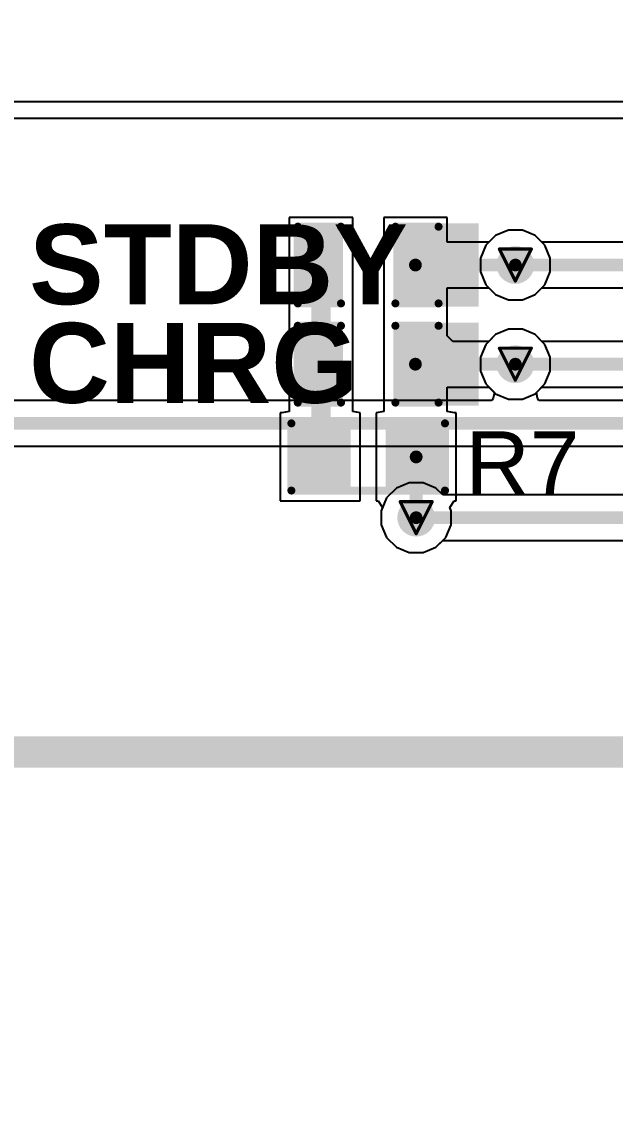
# Model space of a CAD drawing. Header units: inches. Extents: x -89 to 427, y -87 to 99.
# Drawn here: x -30.29 to -20.87, y -60.65 to -43.21 of the extents above; entities that cross this region are included whole.
import ezdxf

# ---------------------------------------------------------------- set-up
doc = ezdxf.new("R2010")
doc.units = ezdxf.units.IN
for name, color, linetype in [('Board_Outline', 56, 'Continuous'), ('Bottom Layer', 5, 'Continuous'), ('Drill Drawing', 1, 'Continuous'), ('Top Layer', 1, 'Continuous'), ('Top Overlay', 2, 'Continuous'), ('Top Paste', 8, 'Continuous'), ('Top Solder', 216, 'Continuous'), ('Via Holes', 16, 'Continuous')]:
    doc.layers.add(name, color=color, linetype=linetype)
doc.styles.add('Arial', font='', dxfattribs={"height": 0.2})
doc.styles.add('Arial_Bold', font='', dxfattribs={"height": 0.2})
doc.styles.get('Arial').set_extended_font_data('Arial')
doc.styles.get('Arial_Bold').set_extended_font_data('Arial', bold=True)

msp = doc.modelspace()

# ---------------------------------------------------------------- hatches: boundary and pattern name
at = {"layer": 'Bottom Layer'}
h = msp.add_hatch(color=5, dxfattribs=at)
edge = h.paths.add_edge_path()
edge.add_arc((-22.454, -47.066), 0.3, 0, 360)
h = msp.add_hatch(color=5, dxfattribs=at)
edge = h.paths.add_edge_path()
edge.add_arc((-22.454, -48.641), 0.3, 0, 360)
h = msp.add_hatch(color=5, dxfattribs=at)
edge = h.paths.add_edge_path()
edge.add_arc((-24.028, -51.079), 0.3, 0, 360)
at = {"layer": 'Top Layer'}
for points in [[(-25.79, -46.566), (-25.29, -46.566), (-25.29, -47.566), (-25.79, -47.566)], [(-24.29, -46.566), (-23.79, -46.566), (-23.79, -47.566), (-24.29, -47.566)], [(-25.79, -48.141), (-25.29, -48.141), (-25.29, -49.141), (-25.79, -49.141)], [(-24.29, -48.141), (-23.79, -48.141), (-23.79, -49.141), (-24.29, -49.141)], [(-25.933, -50.559), (-25.933, -49.67), (-25.171, -49.67), (-25.171, -50.559)], [(-24.409, -50.559), (-24.409, -49.67), (-23.647, -49.67), (-23.647, -50.559)]]:
    msp.add_hatch(color=1, dxfattribs=at).paths.add_polyline_path(points)
h = msp.add_hatch(color=1, dxfattribs=at)
edge = h.paths.add_edge_path()
edge.add_arc((-22.454, -47.066), 0.3, 0, 360)
h = msp.add_hatch(color=1, dxfattribs=at)
edge = h.paths.add_edge_path()
edge.add_arc((-22.454, -48.641), 0.3, 0, 360)
h = msp.add_hatch(color=1, dxfattribs=at)
edge = h.paths.add_edge_path()
edge.add_arc((-24.028, -51.079), 0.3, 0, 360)
at = {"layer": 'Top Overlay'}
for points in [[(-23.673, -47.727), (-23.038, -47.727), (-23.038, -46.406), (-23.673, -46.406)], [(-23.673, -49.301), (-23.038, -49.301), (-23.038, -47.981), (-23.673, -47.981)]]:
    msp.add_hatch(color=2, dxfattribs=at).paths.add_polyline_path(points)
at = {"layer": 'Top Paste'}
for points in [[(-25.79, -46.566), (-25.29, -46.566), (-25.29, -47.566), (-25.79, -47.566)], [(-24.29, -46.566), (-23.79, -46.566), (-23.79, -47.566), (-24.29, -47.566)], [(-25.79, -48.141), (-25.29, -48.141), (-25.29, -49.141), (-25.79, -49.141)], [(-24.29, -48.141), (-23.79, -48.141), (-23.79, -49.141), (-24.29, -49.141)], [(-25.933, -50.559), (-25.933, -49.67), (-25.171, -49.67), (-25.171, -50.559)], [(-24.409, -50.559), (-24.409, -49.67), (-23.647, -49.67), (-23.647, -50.559)]]:
    msp.add_hatch(color=8, dxfattribs=at).paths.add_polyline_path(points)
at = {"layer": 'Top Solder'}
for points in [[(-25.892, -46.465), (-25.189, -46.465), (-25.189, -47.668), (-25.892, -47.668)], [(-24.392, -46.465), (-23.689, -46.465), (-23.689, -47.668), (-24.392, -47.668)], [(-25.892, -48.039), (-25.189, -48.039), (-25.189, -49.243), (-25.892, -49.243)], [(-24.392, -48.039), (-23.689, -48.039), (-23.689, -49.243), (-24.392, -49.243)], [(-26.035, -50.66), (-26.035, -49.568), (-25.07, -49.568), (-25.07, -50.66)], [(-24.511, -50.66), (-24.511, -49.568), (-23.546, -49.568), (-23.546, -50.66)]]:
    msp.add_hatch(color=216, dxfattribs=at).paths.add_polyline_path(points)
at = {"layer": 'Via Holes'}
h = msp.add_hatch(color=7, dxfattribs=at)
edge = h.paths.add_edge_path()
edge.add_arc((-22.454, -47.066), 0.15, 0, 360)
h = msp.add_hatch(color=7, dxfattribs=at)
edge = h.paths.add_edge_path()
edge.add_arc((-22.454, -48.641), 0.15, 0, 360)
h = msp.add_hatch(color=7, dxfattribs=at)
edge = h.paths.add_edge_path()
edge.add_arc((-24.028, -51.079), 0.15, 0, 360)

# ---------------------------------------------------------------- linework, layer by layer
at = {"layer": 'Board_Outline'}
msp.add_lwpolyline([(87.312, 0, 0.254, 0.254, 1), (-87.312, 0, 0.254, 0.254, 1)], format="xyseb", close=True, dxfattribs=at)
at = {"layer": 'Bottom Layer'}
for p, q in [((-13.824, -44.475), (-40.711, -44.475)), ((-40.711, -44.734), (-13.824, -44.734)), ((-22.564, -46.512), (-22.767, -46.597)), ((-22.343, -46.512), (-22.564, -46.512)), ((-22.14, -46.597), (-22.343, -46.512)), ((-22.767, -46.597), (-22.923, -46.752)), ((-22.033, -46.704), (-22.14, -46.597)), ((-17.033, -46.704), (-22.033, -46.704)), ((-22.923, -46.752), (-23.008, -46.956)), ((-23.008, -46.956), (-23.008, -47.176)), ((-23.008, -47.176), (-22.923, -47.38)), ((-22.923, -47.38), (-22.767, -47.536)), ((-22.14, -47.536), (-22.033, -47.429)), ((-22.033, -47.429), (-16.982, -47.429)), ((-22.767, -47.536), (-22.564, -47.62)), ((-22.343, -47.62), (-22.14, -47.536)), ((-22.564, -47.62), (-22.343, -47.62)), ((-22.564, -48.087), (-22.767, -48.171)), ((-22.343, -48.087), (-22.564, -48.087)), ((-22.14, -48.171), (-22.343, -48.087)), ((-22.767, -48.171), (-22.923, -48.327)), ((-22.033, -48.278), (-22.14, -48.171)), ((-19.175, -48.278), (-22.033, -48.278)), ((-22.923, -48.327), (-23.008, -48.531)), ((-23.008, -48.531), (-23.008, -48.751)), ((-23.008, -48.751), (-22.923, -48.955)), ((-22.923, -48.955), (-22.787, -49.091)), ((-22.12, -49.091), (-22.033, -49.004)), ((-22.033, -49.004), (-19.025, -49.004)), ((-22.807, -49.183), (-22.826, -49.218)), ((-22.787, -49.091), (-22.807, -49.183)), ((-22.1, -49.183), (-22.12, -49.091)), ((-22.081, -49.218), (-22.1, -49.183)), ((-22.826, -49.218), (-39.423, -49.218)), ((-16.956, -49.218), (-22.081, -49.218)), ((-39.573, -49.943), (-16.956, -49.943)), ((-24.139, -50.525), (-24.342, -50.61)), ((-23.918, -50.525), (-24.139, -50.525)), ((-23.715, -50.61), (-23.918, -50.525)), ((-24.342, -50.61), (-24.498, -50.766)), ((-23.607, -50.717), (-23.715, -50.61)), ((-8.964, -50.717), (-23.607, -50.717)), ((-24.498, -50.766), (-24.582, -50.969)), ((-24.582, -50.969), (-24.582, -51.19)), ((-24.582, -51.19), (-24.498, -51.393)), ((-24.498, -51.393), (-24.342, -51.549)), ((-23.715, -51.549), (-23.607, -51.442)), ((-23.607, -51.442), (-8.814, -51.442)), ((-24.342, -51.549), (-24.139, -51.633)), ((-23.918, -51.633), (-23.715, -51.549)), ((-24.139, -51.633), (-23.918, -51.633))]:
    msp.add_line(p, q, dxfattribs=at)
for points in [[(-22.454, -47.066, 0.203, 0.203, 0), (-16.612, -47.066, 0.203, 0.203, 0)], [(-22.454, -48.641, 0.203, 0.203, 0), (-19.025, -48.641, 0.203, 0.203, 0)], [(-39.573, -49.581, 0.203, 0.203, 0), (-16.535, -49.581, 0.203, 0.203, 0)], [(-24.028, -51.079, 0.203, 0.203, 0), (-8.814, -51.079, 0.203, 0.203, 0)]]:
    msp.add_lwpolyline(points, format="xyseb", dxfattribs=at)
for points in [[(-22.504, -47.066, 0.102, 0.102, 1), (-22.403, -47.066, 0.102, 0.102, 1)], [(-22.504, -48.641, 0.102, 0.102, 1), (-22.403, -48.641, 0.102, 0.102, 1)], [(-24.079, -51.079, 0.102, 0.102, 1), (-23.978, -51.079, 0.102, 0.102, 1)]]:
    msp.add_lwpolyline(points, format="xyseb", close=True, dxfattribs=at)
at = {"layer": 'Drill Drawing'}
for points in [[(-22.708, -46.812, 0.0508, 0.0508, 0), (-22.2, -46.812, 0.0508, 0.0508, 0)], [(-22.708, -46.812, 0.0508, 0.0508, 0), (-22.454, -47.32, 0.0508, 0.0508, 0)], [(-22.454, -47.32, 0.0508, 0.0508, 0), (-22.2, -46.812, 0.0508, 0.0508, 0)], [(-22.708, -48.387, 0.0508, 0.0508, 0), (-22.2, -48.387, 0.0508, 0.0508, 0)], [(-22.708, -48.387, 0.0508, 0.0508, 0), (-22.454, -48.895, 0.0508, 0.0508, 0)], [(-22.454, -48.895, 0.0508, 0.0508, 0), (-22.2, -48.387, 0.0508, 0.0508, 0)], [(-24.282, -50.825, 0.0508, 0.0508, 0), (-23.774, -50.825, 0.0508, 0.0508, 0)], [(-24.282, -50.825, 0.0508, 0.0508, 0), (-24.028, -51.333, 0.0508, 0.0508, 0)], [(-24.028, -51.333, 0.0508, 0.0508, 0), (-23.774, -50.825, 0.0508, 0.0508, 0)]]:
    msp.add_lwpolyline(points, format="xyseb", dxfattribs=at)
for points in [[(-22.72, -46.812, 0.0254, 0.0254, 1), (-22.695, -46.812, 0.0254, 0.0254, 1)], [(-22.72, -46.812, 0.0254, 0.0254, 1), (-22.695, -46.812, 0.0254, 0.0254, 1)], [(-22.212, -46.812, 0.0254, 0.0254, 1), (-22.187, -46.812, 0.0254, 0.0254, 1)], [(-22.212, -46.812, 0.0254, 0.0254, 1), (-22.187, -46.812, 0.0254, 0.0254, 1)], [(-22.466, -47.32, 0.0254, 0.0254, 1), (-22.441, -47.32, 0.0254, 0.0254, 1)], [(-22.466, -47.32, 0.0254, 0.0254, 1), (-22.441, -47.32, 0.0254, 0.0254, 1)], [(-22.72, -48.387, 0.0254, 0.0254, 1), (-22.695, -48.387, 0.0254, 0.0254, 1)], [(-22.72, -48.387, 0.0254, 0.0254, 1), (-22.695, -48.387, 0.0254, 0.0254, 1)], [(-22.212, -48.387, 0.0254, 0.0254, 1), (-22.187, -48.387, 0.0254, 0.0254, 1)], [(-22.212, -48.387, 0.0254, 0.0254, 1), (-22.187, -48.387, 0.0254, 0.0254, 1)], [(-22.466, -48.895, 0.0254, 0.0254, 1), (-22.441, -48.895, 0.0254, 0.0254, 1)], [(-22.466, -48.895, 0.0254, 0.0254, 1), (-22.441, -48.895, 0.0254, 0.0254, 1)], [(-24.295, -50.825, 0.0254, 0.0254, 1), (-24.27, -50.825, 0.0254, 0.0254, 1)], [(-24.295, -50.825, 0.0254, 0.0254, 1), (-24.27, -50.825, 0.0254, 0.0254, 1)], [(-23.787, -50.825, 0.0254, 0.0254, 1), (-23.762, -50.825, 0.0254, 0.0254, 1)], [(-23.787, -50.825, 0.0254, 0.0254, 1), (-23.762, -50.825, 0.0254, 0.0254, 1)], [(-24.041, -51.333, 0.0254, 0.0254, 1), (-24.016, -51.333, 0.0254, 0.0254, 1)], [(-24.041, -51.333, 0.0254, 0.0254, 1), (-24.016, -51.333, 0.0254, 0.0254, 1)]]:
    msp.add_lwpolyline(points, format="xyseb", close=True, dxfattribs=at)
at = {"layer": 'Top Layer'}
for p, q in [((-25.036, -46.312), (-26.044, -46.312)), ((-26.044, -46.312), (-26.044, -47.82)), ((-25.036, -47.82), (-25.036, -46.312)), ((-23.536, -46.312), (-24.544, -46.312)), ((-24.544, -46.312), (-24.544, -47.76)), ((-23.536, -46.704), (-23.536, -46.312)), ((-22.564, -46.512), (-22.767, -46.597)), ((-22.343, -46.512), (-22.564, -46.512)), ((-22.14, -46.597), (-22.343, -46.512)), ((-22.875, -46.704), (-23.536, -46.704)), ((-22.767, -46.597), (-22.875, -46.704)), ((-21.984, -46.752), (-22.14, -46.597)), ((-21.9, -46.956), (-21.984, -46.752)), ((-21.9, -47.176), (-21.9, -46.956)), ((-21.984, -47.38), (-21.9, -47.176)), ((-23.536, -47.76), (-23.536, -47.429)), ((-23.536, -47.429), (-22.875, -47.429)), ((-22.875, -47.429), (-22.767, -47.536)), ((-22.14, -47.536), (-21.984, -47.38)), ((-22.767, -47.536), (-22.564, -47.62)), ((-22.343, -47.62), (-22.14, -47.536)), ((-24.544, -47.76), (-24.544, -47.854)), ((-23.536, -47.854), (-23.536, -47.76)), ((-22.564, -47.62), (-22.343, -47.62)), ((-26.044, -47.82), (-26.044, -47.82)), ((-26.044, -47.82), (-26.044, -47.887)), ((-26.044, -47.887), (-26.044, -47.887)), ((-26.044, -47.887), (-26.044, -49.395)), ((-25.036, -47.887), (-25.036, -47.82)), ((-25.036, -47.82), (-25.036, -47.82)), ((-25.036, -49.395), (-25.036, -47.887)), ((-25.036, -47.887), (-25.036, -47.887)), ((-24.544, -47.854), (-24.544, -47.947)), ((-24.544, -47.947), (-24.544, -49.395)), ((-23.536, -48.189), (-23.536, -47.854)), ((-22.564, -48.087), (-22.767, -48.171)), ((-22.343, -48.087), (-22.564, -48.087)), ((-22.14, -48.171), (-22.343, -48.087)), ((-23.447, -48.278), (-23.536, -48.189)), ((-22.875, -48.278), (-23.447, -48.278)), ((-22.767, -48.171), (-22.875, -48.278)), ((-21.984, -48.327), (-22.14, -48.171)), ((-21.9, -48.531), (-21.984, -48.327)), ((-21.9, -48.751), (-21.9, -48.531)), ((-21.984, -48.955), (-21.9, -48.751)), ((-23.536, -49.289), (-23.536, -49.004)), ((-23.536, -49.004), (-22.875, -49.004)), ((-22.875, -49.004), (-22.767, -49.111)), ((-22.14, -49.111), (-21.984, -48.955)), ((-22.767, -49.111), (-22.564, -49.195)), ((-22.343, -49.195), (-22.14, -49.111)), ((-23.536, -49.395), (-23.536, -49.289)), ((-22.564, -49.195), (-22.343, -49.195)), ((-26.163, -49.416), (-26.187, -49.416)), ((-26.187, -49.416), (-26.187, -50.813)), ((-26.044, -49.395), (-26.163, -49.416)), ((-24.918, -49.416), (-25.036, -49.395)), ((-24.917, -49.416), (-24.918, -49.416)), ((-24.917, -50.813), (-24.917, -49.416)), ((-24.544, -49.395), (-24.663, -49.416)), ((-24.663, -49.416), (-24.663, -49.416)), ((-24.663, -49.416), (-24.663, -50.813)), ((-23.418, -49.416), (-23.536, -49.395)), ((-23.393, -49.416), (-23.418, -49.416)), ((-23.393, -50.813), (-23.393, -49.416)), ((-26.187, -50.813), (-24.917, -50.813)), ((-24.663, -50.813), (-24.632, -50.813)), ((-24.632, -50.813), (-24.561, -50.918)), ((-24.561, -50.918), (-24.582, -50.969)), ((-23.495, -50.918), (-23.425, -50.813)), ((-23.474, -50.969), (-23.495, -50.918)), ((-23.425, -50.813), (-23.393, -50.813)), ((-24.582, -50.969), (-24.582, -51.19)), ((-23.474, -51.19), (-23.474, -50.969)), ((-24.582, -51.19), (-24.498, -51.393)), ((-23.559, -51.393), (-23.474, -51.19)), ((-24.498, -51.393), (-24.342, -51.549)), ((-23.715, -51.549), (-23.559, -51.393)), ((-24.342, -51.549), (-24.139, -51.633)), ((-23.918, -51.633), (-23.715, -51.549)), ((-24.139, -51.633), (-23.918, -51.633))]:
    msp.add_line(p, q, dxfattribs=at)
for points in [[(-25.54, -48.641, 0.305, 0.305, 0), (-25.54, -47.066, 0.305, 0.305, 0)], [(-24.04, -47.066, 0.203, 0.203, 0), (-22.454, -47.066, 0.203, 0.203, 0)], [(-25.54, -50.102, 0.305, 0.305, 0), (-25.54, -48.641, 0.305, 0.305, 0)], [(-24.04, -48.641, 0.203, 0.203, 0), (-22.454, -48.641, 0.203, 0.203, 0)], [(-25.552, -50.114, 0.305, 0.305, 0), (-25.54, -50.102, 0.305, 0.305, 0)], [(-24.028, -51.079, 0.203, 0.203, 0), (-24.028, -50.114, 0.203, 0.203, 0)]]:
    msp.add_lwpolyline(points, format="xyseb", dxfattribs=at)
for points in [[(-25.617, -47.066, 0.152, 0.152, 1), (-25.464, -47.066, 0.152, 0.152, 1)], [(-24.091, -47.066, 0.102, 0.102, 1), (-23.99, -47.066, 0.102, 0.102, 1)], [(-22.504, -47.066, 0.102, 0.102, 1), (-22.403, -47.066, 0.102, 0.102, 1)], [(-25.617, -48.641, 0.152, 0.152, 1), (-25.464, -48.641, 0.152, 0.152, 1)], [(-25.617, -48.641, 0.152, 0.152, 1), (-25.464, -48.641, 0.152, 0.152, 1)], [(-24.091, -48.641, 0.102, 0.102, 1), (-23.99, -48.641, 0.102, 0.102, 1)], [(-22.504, -48.641, 0.102, 0.102, 1), (-22.403, -48.641, 0.102, 0.102, 1)], [(-25.629, -50.114, 0.152, 0.152, 1), (-25.476, -50.114, 0.152, 0.152, 1)], [(-25.617, -50.102, 0.152, 0.152, 1), (-25.464, -50.102, 0.152, 0.152, 1)], [(-25.617, -50.102, 0.152, 0.152, 1), (-25.464, -50.102, 0.152, 0.152, 1)], [(-24.079, -50.114, 0.102, 0.102, 1), (-23.978, -50.114, 0.102, 0.102, 1)], [(-24.079, -51.079, 0.102, 0.102, 1), (-23.978, -51.079, 0.102, 0.102, 1)]]:
    msp.add_lwpolyline(points, format="xyseb", close=True, dxfattribs=at)
at = {"layer": 'Top Overlay'}
for points in [[(-25.908, -46.457, 0.127, 0.127, 0), (-25.222, -46.457, 0.127, 0.127, 0)], [(-25.908, -47.676, 0.127, 0.127, 0), (-25.908, -46.457, 0.127, 0.127, 0)], [(-24.359, -46.457, 0.127, 0.127, 0), (-23.673, -46.457, 0.127, 0.127, 0)], [(-23.673, -47.676, 0.127, 0.127, 0), (-23.673, -46.457, 0.127, 0.127, 0)], [(-25.908, -47.676, 0.127, 0.127, 0), (-25.222, -47.676, 0.127, 0.127, 0)], [(-24.359, -47.676, 0.127, 0.127, 0), (-23.673, -47.676, 0.127, 0.127, 0)], [(-25.908, -48.031, 0.127, 0.127, 0), (-25.222, -48.031, 0.127, 0.127, 0)], [(-25.908, -49.251, 0.127, 0.127, 0), (-25.908, -48.031, 0.127, 0.127, 0)], [(-24.359, -48.031, 0.127, 0.127, 0), (-23.673, -48.031, 0.127, 0.127, 0)], [(-23.673, -49.251, 0.127, 0.127, 0), (-23.673, -48.031, 0.127, 0.127, 0)], [(-25.908, -49.251, 0.127, 0.127, 0), (-25.222, -49.251, 0.127, 0.127, 0)], [(-24.359, -49.251, 0.127, 0.127, 0), (-23.673, -49.251, 0.127, 0.127, 0)], [(-26.01, -50.648, 0.127, 0.127, 0), (-26.01, -49.581, 0.127, 0.127, 0)], [(-26.01, -49.581, 0.127, 0.127, 0), (-23.571, -49.581, 0.127, 0.127, 0)], [(-23.571, -50.648, 0.127, 0.127, 0), (-23.571, -49.581, 0.127, 0.127, 0)], [(-26.01, -50.648, 0.127, 0.127, 0), (-23.571, -50.648, 0.127, 0.127, 0)], [(-38.493, -54.802, 0.5, 0.5, 0), (38.507, -54.802, 0.5, 0.5, 0)]]:
    msp.add_lwpolyline(points, format="xyseb", dxfattribs=at)
for points in [[(-25.94, -46.457, 0.0635, 0.0635, 1), (-25.876, -46.457, 0.0635, 0.0635, 1)], [(-25.94, -46.457, 0.0635, 0.0635, 1), (-25.876, -46.457, 0.0635, 0.0635, 1)], [(-25.254, -46.457, 0.0635, 0.0635, 1), (-25.19, -46.457, 0.0635, 0.0635, 1)], [(-24.39, -46.457, 0.0635, 0.0635, 1), (-24.327, -46.457, 0.0635, 0.0635, 1)], [(-23.705, -46.457, 0.0635, 0.0635, 1), (-23.641, -46.457, 0.0635, 0.0635, 1)], [(-23.705, -46.457, 0.0635, 0.0635, 1), (-23.641, -46.457, 0.0635, 0.0635, 1)], [(-25.94, -47.676, 0.0635, 0.0635, 1), (-25.876, -47.676, 0.0635, 0.0635, 1)], [(-25.94, -47.676, 0.0635, 0.0635, 1), (-25.876, -47.676, 0.0635, 0.0635, 1)], [(-25.254, -47.676, 0.0635, 0.0635, 1), (-25.19, -47.676, 0.0635, 0.0635, 1)], [(-24.39, -47.676, 0.0635, 0.0635, 1), (-24.327, -47.676, 0.0635, 0.0635, 1)], [(-23.705, -47.676, 0.0635, 0.0635, 1), (-23.641, -47.676, 0.0635, 0.0635, 1)], [(-23.705, -47.676, 0.0635, 0.0635, 1), (-23.641, -47.676, 0.0635, 0.0635, 1)], [(-25.94, -48.031, 0.0635, 0.0635, 1), (-25.876, -48.031, 0.0635, 0.0635, 1)], [(-25.94, -48.031, 0.0635, 0.0635, 1), (-25.876, -48.031, 0.0635, 0.0635, 1)], [(-25.254, -48.031, 0.0635, 0.0635, 1), (-25.19, -48.031, 0.0635, 0.0635, 1)], [(-24.39, -48.031, 0.0635, 0.0635, 1), (-24.327, -48.031, 0.0635, 0.0635, 1)], [(-23.705, -48.031, 0.0635, 0.0635, 1), (-23.641, -48.031, 0.0635, 0.0635, 1)], [(-23.705, -48.031, 0.0635, 0.0635, 1), (-23.641, -48.031, 0.0635, 0.0635, 1)], [(-25.94, -49.251, 0.0635, 0.0635, 1), (-25.876, -49.251, 0.0635, 0.0635, 1)], [(-25.94, -49.251, 0.0635, 0.0635, 1), (-25.876, -49.251, 0.0635, 0.0635, 1)], [(-25.254, -49.251, 0.0635, 0.0635, 1), (-25.19, -49.251, 0.0635, 0.0635, 1)], [(-24.39, -49.251, 0.0635, 0.0635, 1), (-24.327, -49.251, 0.0635, 0.0635, 1)], [(-23.705, -49.251, 0.0635, 0.0635, 1), (-23.641, -49.251, 0.0635, 0.0635, 1)], [(-23.705, -49.251, 0.0635, 0.0635, 1), (-23.641, -49.251, 0.0635, 0.0635, 1)], [(-26.041, -49.581, 0.0635, 0.0635, 1), (-25.978, -49.581, 0.0635, 0.0635, 1)], [(-26.041, -49.581, 0.0635, 0.0635, 1), (-25.978, -49.581, 0.0635, 0.0635, 1)], [(-23.603, -49.581, 0.0635, 0.0635, 1), (-23.539, -49.581, 0.0635, 0.0635, 1)], [(-23.603, -49.581, 0.0635, 0.0635, 1), (-23.539, -49.581, 0.0635, 0.0635, 1)], [(-26.041, -50.648, 0.0635, 0.0635, 1), (-25.978, -50.648, 0.0635, 0.0635, 1)], [(-26.041, -50.648, 0.0635, 0.0635, 1), (-25.978, -50.648, 0.0635, 0.0635, 1)], [(-23.603, -50.648, 0.0635, 0.0635, 1), (-23.539, -50.648, 0.0635, 0.0635, 1)], [(-23.603, -50.648, 0.0635, 0.0635, 1), (-23.539, -50.648, 0.0635, 0.0635, 1)]]:
    msp.add_lwpolyline(points, format="xyseb", close=True, dxfattribs=at)

# ---------------------------------------------------------------- texts
at = {"layer": 'Top Overlay', "style": 'Arial_Bold'}
for s, p in [('STDBY', (-30.173, -47.689)), ('CHRG', (-30.173, -49.255))]:
    msp.add_text(s, height=1.27, rotation=360, dxfattribs=at).set_placement(p)
at = {"layer": 'Top Overlay', "style": 'Arial'}
msp.add_text('R7', height=1.016, dxfattribs=at).set_placement((-23.249, -50.724))

doc.saveas('drawing.dxf')
